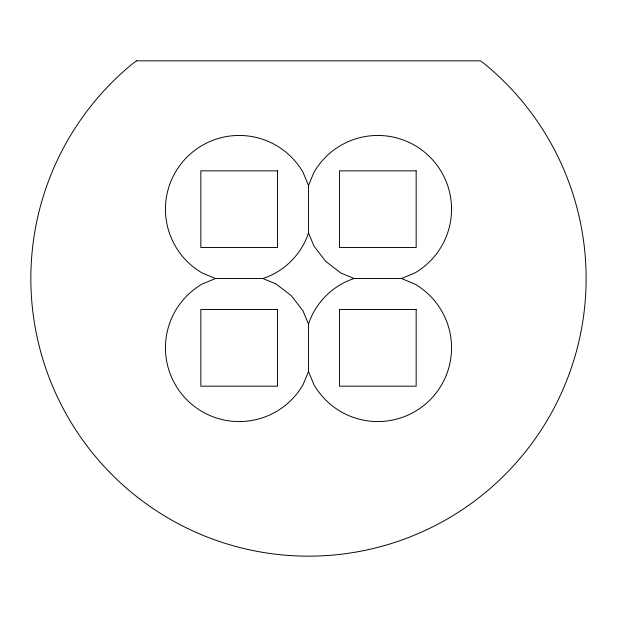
<?xml version="1.0" encoding="UTF-8"?>
<svg xmlns="http://www.w3.org/2000/svg" width="617" height="617" viewBox="0 0 617 617"><rect width="100%" height="100%" fill="white"/><g stroke="black" fill="none" stroke-linecap="round" stroke-linejoin="round"><path stroke-width="0.93" d="M308.5 185.493L313.953 172.328A73.739 73.739 0 0 1 429.956 157.057A73.739 73.739 0 0 1 414.686 273.061L401.52 278.514L354.112 278.514L340.946 273.061L325.676 261.338L313.953 246.067L308.5 232.894L308.5 185.493L303.047 172.328A73.739 73.739 0 0 0 187.044 157.057A73.739 73.739 0 0 0 202.314 273.061L215.48 278.514L262.888 278.514L276.054 283.967L291.324 295.69L303.047 310.96L308.5 324.126L308.5 371.527L313.953 384.7A73.739 73.739 0 0 0 429.956 399.97A73.739 73.739 0 0 0 414.686 283.967L401.52 278.514M308.5 232.894C301.651 254.196 284.182 271.665 262.888 278.514M308.5 324.126C315.349 302.831 332.818 285.363 354.112 278.514M308.5 371.527L303.047 384.7A73.739 73.739 0 0 1 187.044 399.97A73.739 73.739 0 0 1 202.314 283.967L215.48 278.514M136.465 60.844L132.362 63.89A277.619 277.619 0 0 0 105.877 468.318A277.619 277.619 0 0 0 511.131 468.318A277.619 277.619 0 0 0 484.607 63.929L480.535 60.844L136.465 60.844M277.527 170.855L200.841 170.855L200.841 247.54L277.527 247.54L277.527 170.855M416.159 170.855L339.473 170.855L339.473 247.54L416.159 247.54L416.159 170.855M277.527 309.487L200.841 309.487L200.841 386.173L277.527 386.173L277.527 309.487M416.159 309.487L339.473 309.487L339.473 386.173L416.159 386.173L416.159 309.487"/></g></svg>
